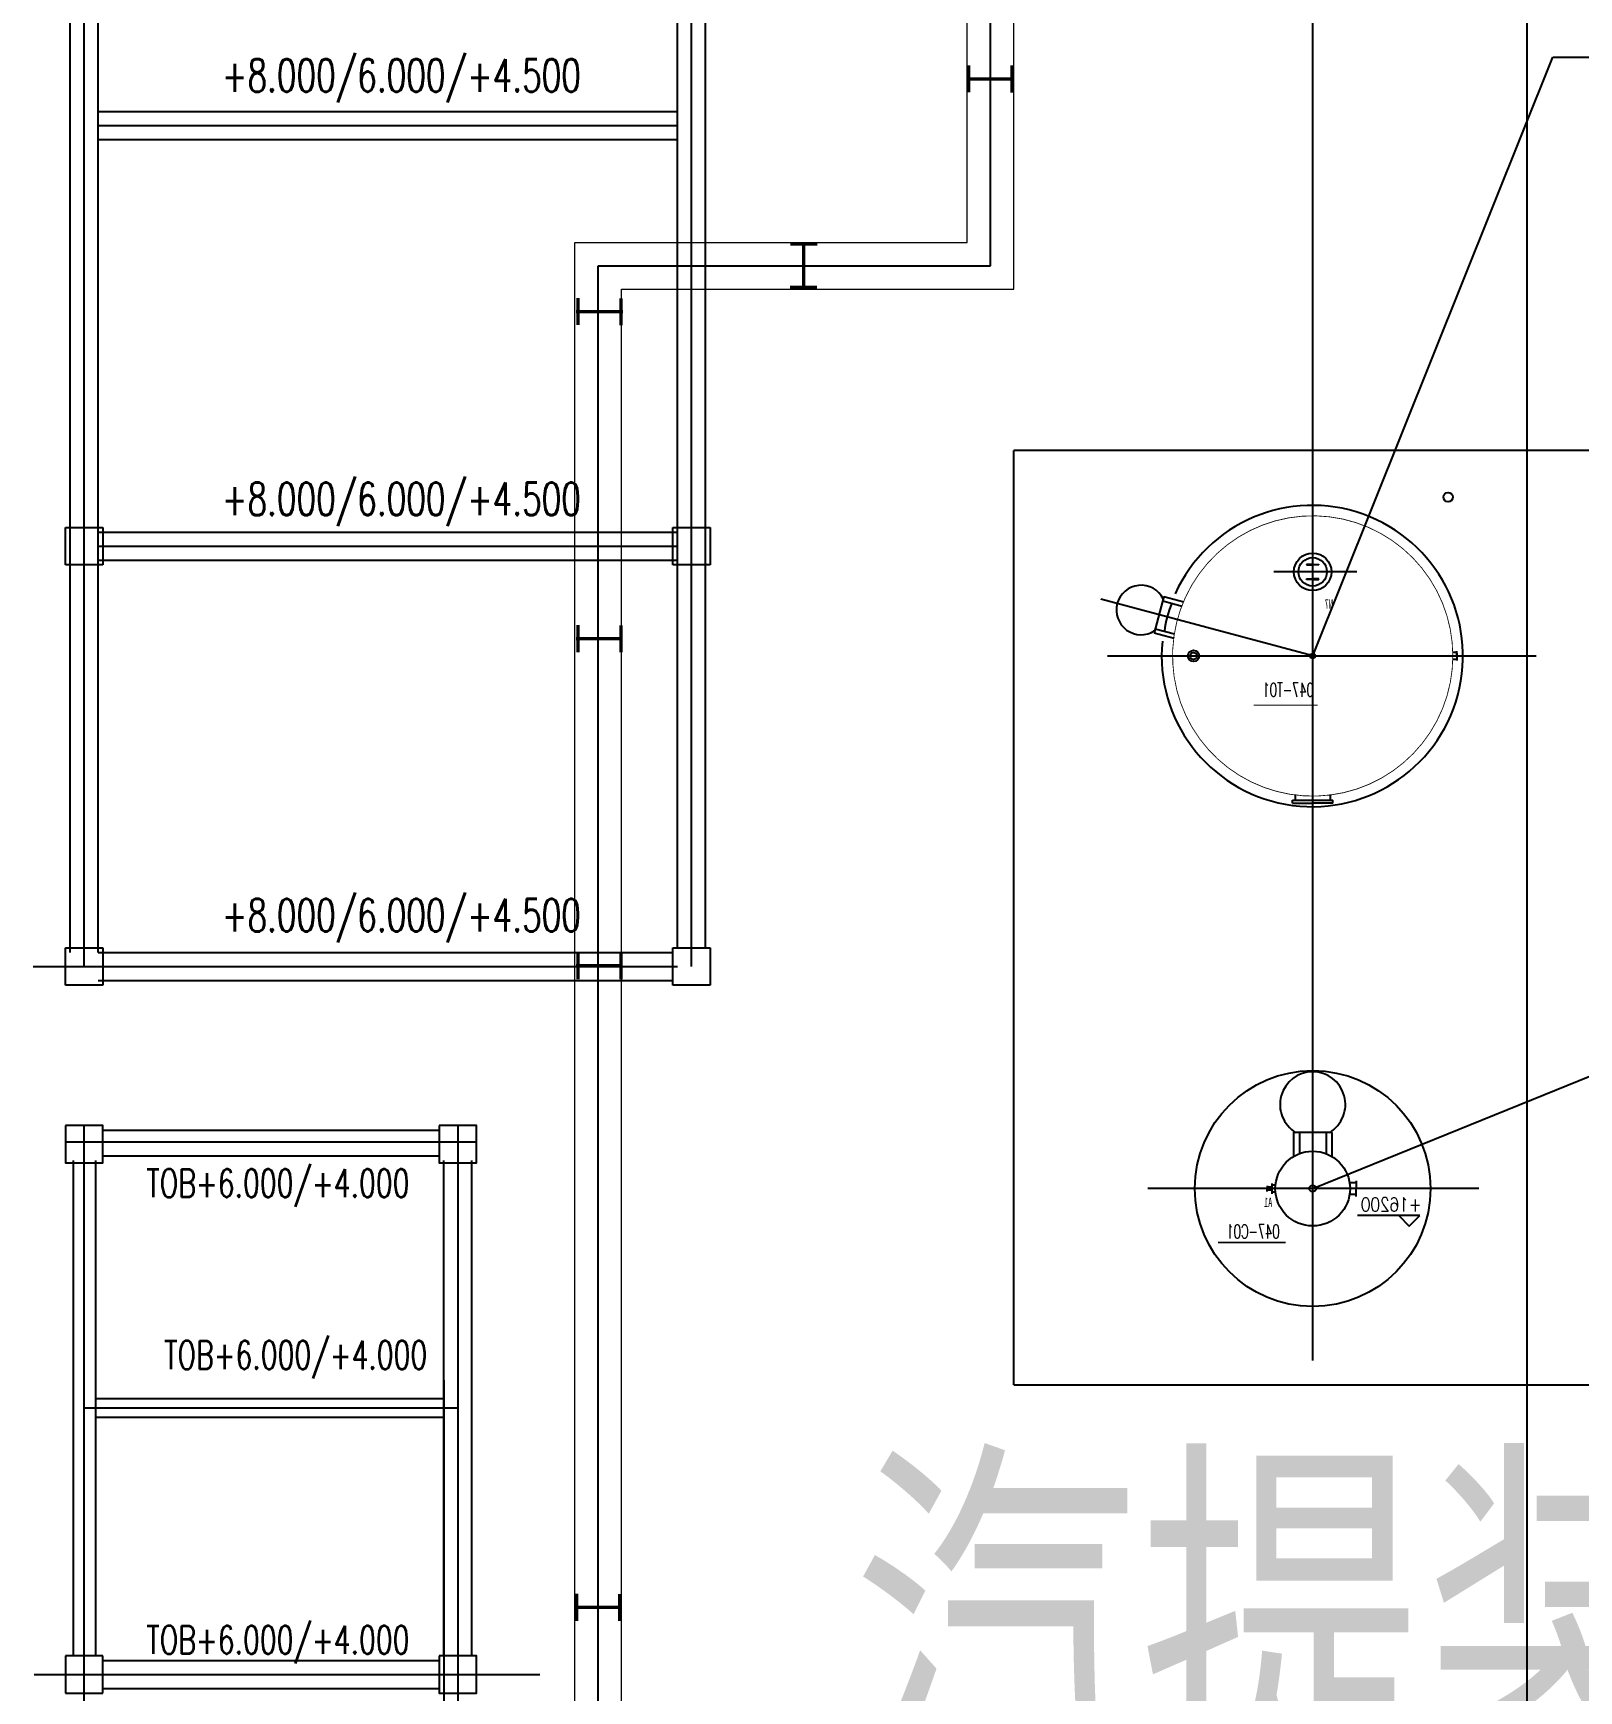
# Model space of a CAD drawing. Extents: x -170 to 1091, y -90 to 504.
# Drawn here: x 118.5 to 135.05, y 73.23 to 90.97 of the extents above; entities that cross this region are included whole.
import ezdxf
from ezdxf.enums import TextEntityAlignment as Align

# ---------------------------------------------------------------- set-up
doc = ezdxf.new("R2010")
doc.units = 0
doc.header["$LTSCALE"] = 1000
for name, pattern in [('ACAD_ISO02W100', [11, 8, -3]), ('ACAD_ISO05W100', [33, 24, -3, 0, -3, 0, -3]), ('CENTER', [50.8, 31.75, -6.35, 6.35, -6.35]), ('CENTER2', [28.575, 19.05, -3.175, 3.175, -3.175]), ('DOTE', [2.42, 2, -0.2, 0.02, -0.2])]:
    doc.linetypes.add(name, pattern=pattern)
doc.layers.get('0').update_dxf_attribs({"linetype": 'CONTINUOUS'})
for name, color, linetype in [('1', 7, 'CONTINUOUS'), ('8米层', 7, 'CONTINUOUS'), ('AXIS_LINE', 1, 'CENTER'), ('DIM_COOR', 3, 'CONTINUOUS'), ('DOTE', 1, 'DOTE'), ('PUB_DIM', 3, 'CONTINUOUS'), ('PUB_TEXT', 7, 'CONTINUOUS'), ('WALL', 141, 'CONTINUOUS'), ('中心线', 3, 'CENTER'), ('定位中心线', 3, 'CENTER2'), ('已建', 8, 'CONTINUOUS'), ('管架', 30, 'CONTINUOUS'), ('设备', 4, 'CONTINUOUS')]:
    doc.layers.add(name, color=color, linetype=linetype)
doc.layers.add('虚线', color=4, linetype='ACAD_ISO02W100', lineweight=20)
doc.styles.add('_HZTXT', font='simplex.shx', dxfattribs={"width": 0.75, "bigfont": 'HZTXT.shx'})
doc.styles.add('DIM_FONT', font='SIMPLEX', dxfattribs={"width": 0.7, "bigfont": 'GBCBIG'})
doc.styles.add('ROMANS', font='txta.shx', dxfattribs={"width": 0.7, "bigfont": 'hztxt.shx'})
doc.styles.get("Standard").update_dxf_attribs({"font": '', "width": 0.75})
doc.styles.get('STANDARD').set_extended_font_data('SimSun')

msp = doc.modelspace()

# ---------------------------------------------------------------- linework, layer by layer
at = {"linetype": 'Continuous'}
msp.add_line((132.19997, 84.30026), (132.20001, 120.72578, 0), dxfattribs=at)
at = {"ltscale": 5}
for p, q in [((132.13437, 85.28041), (132.13437, 85.27487)), ((132.19998, 85.28041), (132.13437, 85.28041)), ((132.13437, 85.27487), (132.19998, 85.27487)), ((132.19998, 85.28041), (132.26559, 85.28041)), ((132.26559, 85.27487), (132.19998, 85.27487)), ((132.26559, 85.28041), (132.26559, 85.27487)), ((132.13437, 85.12014), (132.13437, 85.12568)), ((132.13437, 85.12568), (132.19998, 85.12568)), ((132.19998, 85.12014), (132.13437, 85.12014)), ((132.26559, 85.12568), (132.19998, 85.12568)), ((132.19998, 85.12014), (132.26559, 85.12014)), ((132.26559, 85.12014), (132.26559, 85.12568)), ((130.60651, 84.93572), (130.50227, 84.54669)), ((130.59428, 84.89008), (130.80122, 84.83463)), ((130.60651, 84.93572), (130.82076, 84.87832)), ((130.50227, 84.54669), (130.71652, 84.48929)), ((130.5145, 84.59233), (130.72144, 84.53688)), ((133.74395, 84.33777), (133.69935, 84.33777)), ((133.74395, 84.30027), (133.74395, 84.35056)), ((133.74395, 84.30027), (133.74395, 84.24998)), ((133.74395, 84.26277), (133.69935, 84.26277)), ((131.98521, 82.72388), (131.98521, 82.75732)), ((131.98521, 82.75732), (132.41473, 82.75732)), ((131.98521, 82.72388), (132.19997, 82.72388)), ((132.01247, 82.81601), (132.01247, 82.75732)), ((132.41473, 82.72388), (132.19997, 82.72388)), ((132.38747, 82.81601), (132.38747, 82.75732)), ((132.41473, 82.72388), (132.41473, 82.75732)), ((131.99447, 79.20027), (131.99447, 78.94345)), ((132.40547, 79.20027), (131.99447, 79.20027)), ((132.05747, 79.20027), (132.05747, 78.97403)), ((132.34247, 79.20027), (132.34247, 78.97403)), ((132.40547, 79.20027), (132.40547, 78.94345)), ((131.71265, 78.63128), (131.71265, 78.60027)), ((131.76467, 78.61708), (131.71265, 78.61708)), ((131.71265, 78.56927), (131.71265, 78.60027)), ((131.76467, 78.54264), (131.76467, 78.65447)), ((131.76467, 78.64045), (131.80228, 78.64045)), ((132.66582, 78.66277), (132.59434, 78.66277)), ((132.66582, 78.68442), (132.66582, 78.60027)), ((132.66582, 78.51612), (132.66582, 78.60027)), ((131.76467, 78.58347), (131.71265, 78.58347)), ((131.80213, 78.56141), (131.76467, 78.56141)), ((132.66582, 78.53777), (132.59434, 78.53777))]:
    msp.add_line(p, q, dxfattribs=at)
msp.add_line((133.74395, 84.33029), (133.74395, 84.30027))
at = {"ltscale": 2, "const_width": 0.035, "elevation": 0}
for points in [[(128.99998, 90.47578), (128.49998, 90.47578)], [(128.51857, 90.62246), (128.51857, 90.33282)], [(128.98046, 90.61967), (128.98046, 90.33004)], [(126.89665, 88.70757), (126.60702, 88.70757)], [(126.74998, 88.22616), (126.74998, 88.72616)], [(126.89387, 88.24568), (126.60423, 88.24568)], [(124.31504, 87.98467), (124.81504, 87.98467)], [(124.33456, 87.84078), (124.33456, 88.13041)], [(124.79644, 87.83799), (124.79644, 88.12763)], [(124.33455, 84.34078), (124.33455, 84.63041)], [(124.79644, 84.33799), (124.79644, 84.62763)], [(124.31503, 84.48467), (124.81503, 84.48467)], [(124.33455, 80.84078), (124.33455, 81.13041)], [(124.79644, 80.83799), (124.79644, 81.12763)], [(124.31503, 80.98467), (124.81503, 80.98467)]]:
    msp.add_lwpolyline(points, dxfattribs=at)
at = {"const_width": 0.009}
for points in [[(133.69997, 84.30027, 2.64950146), (132.39026, 82.81239, 2.64950146)], [(132.39026, 82.81239, 0.3774295), (133.69997, 84.30027, 0.3774295)]]:
    msp.add_lwpolyline(points, format="xyb", dxfattribs=at)
at = {"color": 1, "ltscale": 5, "const_width": 0.015}
msp.add_lwpolyline([(131.91212, 78.02307), (131.18658, 78.02307)], dxfattribs=at)
at = {"ltscale": 2, "const_width": 0.035}
for points in [[(124.31948, 73.97415), (124.31948, 74.26379)], [(124.78137, 73.97137), (124.78137, 74.261)], [(124.29996, 74.11804), (124.79996, 74.11804)]]:
    msp.add_lwpolyline(points, dxfattribs=at)
at = {"ltscale": 5}
for centre, radius in [((132.19998, 85.20027), 0.20086), ((132.19998, 85.20027), 0.15221), ((130.92497, 84.30028), 0.06071), ((130.92497, 84.30028), 0.0375), ((132.19997, 84.30027), 0.02642), ((132.19997, 78.60027), 1.262), ((132.19997, 78.60027), 0.4), ((132.19997, 78.60027), 0.03522)]:
    msp.add_circle(centre, radius, dxfattribs=at)
for centre, radius, start, end in [((132.19577, 84.29952), 1.6125, 174.365266, 155.634617), ((130.36367, 84.79259), 0.26478, 26.755781, 303.244096), ((131.83775, 84.39733), 1.2375, 157.845343, 172.154539), ((132.19997, 79.50027), 0.35, 301.002654, 238.997225)]:
    msp.add_arc(centre, radius, start, end, dxfattribs=at)
at = {"layer": '1', "linetype": 'ByBlock', "ltscale": 5, "const_width": 0.01125}
msp.add_lwpolyline([(132.25241, 83.77288), (131.56792, 83.77288)], dxfattribs=at)
at = {"layer": 'AXIS_LINE'}
msp.add_line((132.6711, 85.20027), (131.78238, 85.20027), dxfattribs=at)
at = {"layer": 'DIM_COOR', "color": 4, "linetype": 'Continuous'}
for p, q in [((132.19997, 84.30027), (134.77199, 90.7095)), ((134.77199, 90.7095), (153.14199, 90.7095)), ((132.19997, 78.60027), (138.61323, 81.2041))]:
    msp.add_line(p, q, dxfattribs=at)
at = {"layer": 'DOTE', "linetype": 'ACAD_ISO05W100', "ltscale": 0.08}
for q in [(128.99998, 86.50028), (138.49997, 76.50027)]:
    msp.add_line((128.99997, 76.50028), q, dxfattribs=at)
at = {"layer": 'DOTE'}
for p, q in [((138.49998, 86.50027), (128.99998, 86.50028)), ((132.19997, 76.76001), (132.19998, 86.1545)), ((132.19997, 84.30027), (129.93118, 84.9082)), ((130.00453, 84.30026), (134.59372, 84.30026)), ((133.9802, 78.60027), (130.43418, 78.60028))]:
    msp.add_line(p, q, dxfattribs=at)
at = {"layer": 'PUB_DIM'}
for p, q in [((133.23441, 78.31093), (132.67829, 78.31093)), ((133.34691, 78.31093), (133.12191, 78.31093)), ((133.12191, 78.31093), (133.23441, 78.19843)), ((133.23441, 78.19843), (133.34691, 78.31093))]:
    msp.add_line(p, q, dxfattribs=at)
at = {"layer": 'WALL'}
for p, q in [((118.89997, 81.12579), (118.90002, 127.62579)), ((119.19997, 81.12579), (119.20002, 127.62579)), ((125.39997, 81.17579), (125.40002, 127.62579)), ((125.69997, 81.17579), (125.70002, 127.62579))]:
    msp.add_line(p, q, dxfattribs=at)
at = {"layer": '中心线', "ltscale": 50}
for p, q in [((119.04997, 80.97579), (119.05002, 128.09771)), ((125.54997, 80.97579), (125.55002, 128.0977)), ((128.74998, 88.47616), (128.75001, 123.12578))]:
    msp.add_line(p, q, dxfattribs=at)
at = {"layer": '中心线', "ltscale": 30}
for p, q in [((119.19998, 89.97579, 0), (125.39998, 89.97579, 0)), ((124.54996, 71.97605), (124.54998, 88.47616)), ((124.54998, 88.47616), (128.74998, 88.47616)), ((119.19998, 85.47579, 0), (125.39998, 85.47579, 0)), ((118.50244, 80.97579, 0), (125.39997, 80.97579, 0)), ((119.04995, 64.84911), (119.04997, 79.27617)), ((123.04997, 79.27616), (123.04995, 64.84911)), ((118.84997, 79.10002), (123.24997, 79.10002)), ((118.51337, 73.39991), (123.92574, 73.39991))]:
    msp.add_line(p, q, dxfattribs=at)
at = {"layer": '中心线', "ltscale": 10}
for p, q in [((122.89997, 76.54991), (122.89996, 68.84566)), ((122.89997, 76.54991), (122.89996, 68.84566)), ((123.04997, 76.24991), (119.04997, 76.24991))]:
    msp.add_line(p, q, dxfattribs=at)
at = {"layer": '定位中心线', "elevation": 0}
for points in [[(119.24998, 85.67579), (119.24998, 85.27579), (118.84998, 85.27579), (118.84998, 85.67579)], [(119.24998, 85.67579), (119.24998, 85.27579), (118.84998, 85.27579), (118.84998, 85.67579)], [(125.74998, 85.67579), (125.74998, 85.27579), (125.34998, 85.27579), (125.34998, 85.67579)], [(125.74998, 85.67579), (125.74998, 85.27579), (125.34998, 85.27579), (125.34998, 85.67579)], [(119.24997, 81.17579), (119.24997, 80.77579), (118.84997, 80.77579), (118.84997, 81.17579)], [(119.24997, 81.17579), (119.24997, 80.77579), (118.84997, 80.77579), (118.84997, 81.17579)], [(125.74997, 81.17579), (125.74997, 80.77579), (125.34997, 80.77579), (125.34997, 81.17579)], [(125.74997, 81.17579), (125.74997, 80.77579), (125.34997, 80.77579), (125.34997, 81.17579)]]:
    msp.add_lwpolyline(points, close=True, dxfattribs=at)
at = {"layer": '定位中心线', "linetype": 'ByBlock', "elevation": 0}
for points in [[(118.84997, 79.27617), (118.84997, 78.87617), (119.24997, 78.87617), (119.24997, 79.27617)], [(122.84997, 79.27616), (122.84997, 78.87616), (123.24997, 78.87616), (123.24997, 79.27616)]]:
    msp.add_lwpolyline(points, close=True, dxfattribs=at)
at = {"layer": '定位中心线'}
msp.add_lwpolyline([(118.84996, 73.59991), (118.84996, 73.19991), (119.24996, 73.19991), (119.24996, 73.59991)], close=True, dxfattribs=at)
at = {"layer": '定位中心线', "linetype": 'ByBlock'}
msp.add_lwpolyline([(122.84996, 73.59991), (122.84996, 73.19991), (123.24996, 73.19991), (123.24996, 73.59991)], close=True, dxfattribs=at)
at = {"layer": '已建', "color": 8, "linetype": 'Continuous'}
msp.add_lwpolyline([(134.49668, 43.32449), (134.49677, 128.3258)], dxfattribs=at)
at = {"layer": '管架', "ltscale": 1000}
for p, q in [((119.19998, 90.12579, 0), (125.39998, 90.12579, 0)), ((119.19998, 89.82579, 0), (125.39998, 89.82579, 0)), ((119.19998, 85.62579, 0), (125.39998, 85.62579, 0)), ((119.19998, 85.32579, 0), (125.39998, 85.32579, 0)), ((119.19997, 81.12579, 0), (125.34997, 81.12579, 0)), ((119.19997, 80.82579, 0), (125.34997, 80.82579, 0)), ((119.24997, 79.22617), (122.84997, 79.22616)), ((119.24997, 78.95002), (122.84997, 78.95002)), ((122.89996, 73.59991), (122.89997, 78.90002)), ((123.19996, 73.59991), (123.19997, 78.90002)), ((119.24996, 73.54991), (122.84996, 73.54991)), ((119.24996, 73.24991), (122.84996, 73.24991))]:
    msp.add_line(p, q, dxfattribs=at)
at = {"layer": '管架'}
for p, q in [((118.92997, 78.90002), (118.92996, 73.59991)), ((119.16997, 78.90002), (119.16996, 73.59991)), ((122.89997, 76.34991), (119.16997, 76.34991)), ((122.89997, 76.14991), (119.16997, 76.14991))]:
    msp.add_line(p, q, dxfattribs=at)
at = {"layer": '虚线', "ltscale": 30}
for p, q in [((128.99998, 88.22616), (129.00001, 122.97578)), ((128.49998, 88.72616), (128.49999, 101.57686)), ((124.29996, 72.22605), (124.29998, 88.72616)), ((124.29998, 88.72616), (128.49998, 88.72616)), ((124.79996, 71.72605), (124.79998, 88.22616)), ((124.79998, 88.22616), (128.99998, 88.22616))]:
    msp.add_line(p, q, dxfattribs=at)
at = {"layer": '设备', "color": 6, "linetype": 'Continuous'}
msp.add_circle((133.64998, 86.00016), 0.05, dxfattribs=at)

# ---------------------------------------------------------------- texts
at = {"layer": '1', "color": 2, "linetype": 'ByBlock', "ltscale": 5, "text_generation_flag": 2, "width": 0.65}
for s, p in [('N7', (132.41803, 84.80753)), ('A1', (131.76756, 78.40424))]:
    msp.add_text(s, height=0.1, rotation=359.99994, dxfattribs=at).set_placement(p)
at = {"layer": '1', "linetype": 'ByBlock', "ltscale": 5, "style": '_HZTXT', "text_generation_flag": 2, "width": 0.6}
for s, p in [('047-T01', (132.212, 83.86353)), ('047-C01', (131.84505, 78.06463))]:
    msp.add_text(s, height=0.15, rotation=359.99994, dxfattribs=at).set_placement(p)
at = {"layer": '8米层', "color": 4, "ltscale": 8, "style": 'ROMANS', "width": 0.7}
for s, height, p in [(' +8.000/6.000/+4.500', 0.35, (120.35545, 90.33882)), (' +8.000/6.000/+4.500', 0.35, (120.35544, 85.80581)), (' +8.000/6.000/+4.500', 0.35, (120.35544, 81.35095)), ('  TOB+6.000/+4.000', 0.3, (119.42603, 78.50657, 0)), ('  TOB+6.000/+4.000', 0.3, (119.61603, 76.66936, 0)), ('  TOB+6.000/+4.000', 0.3, (119.42603, 73.61936, 0))]:
    msp.add_text(s, height=height, rotation=359.99994, dxfattribs=at).set_placement(p)
at = {"layer": 'PUB_DIM', "style": 'DIM_FONT', "text_generation_flag": 2, "width": 0.8}
msp.add_text('+16200', height=0.15, rotation=359.99994, dxfattribs=at).set_placement((133.03928, 78.42859), align=Align.MIDDLE)
at = {"layer": 'PUB_TEXT', "linetype": 'Continuous', "width": 0.75}
msp.add_text('汽提装置(搬迁)', height=3, rotation=359.99994, dxfattribs=at).set_placement((127.27356, 72.43999))

doc.saveas('drawing.dxf')
